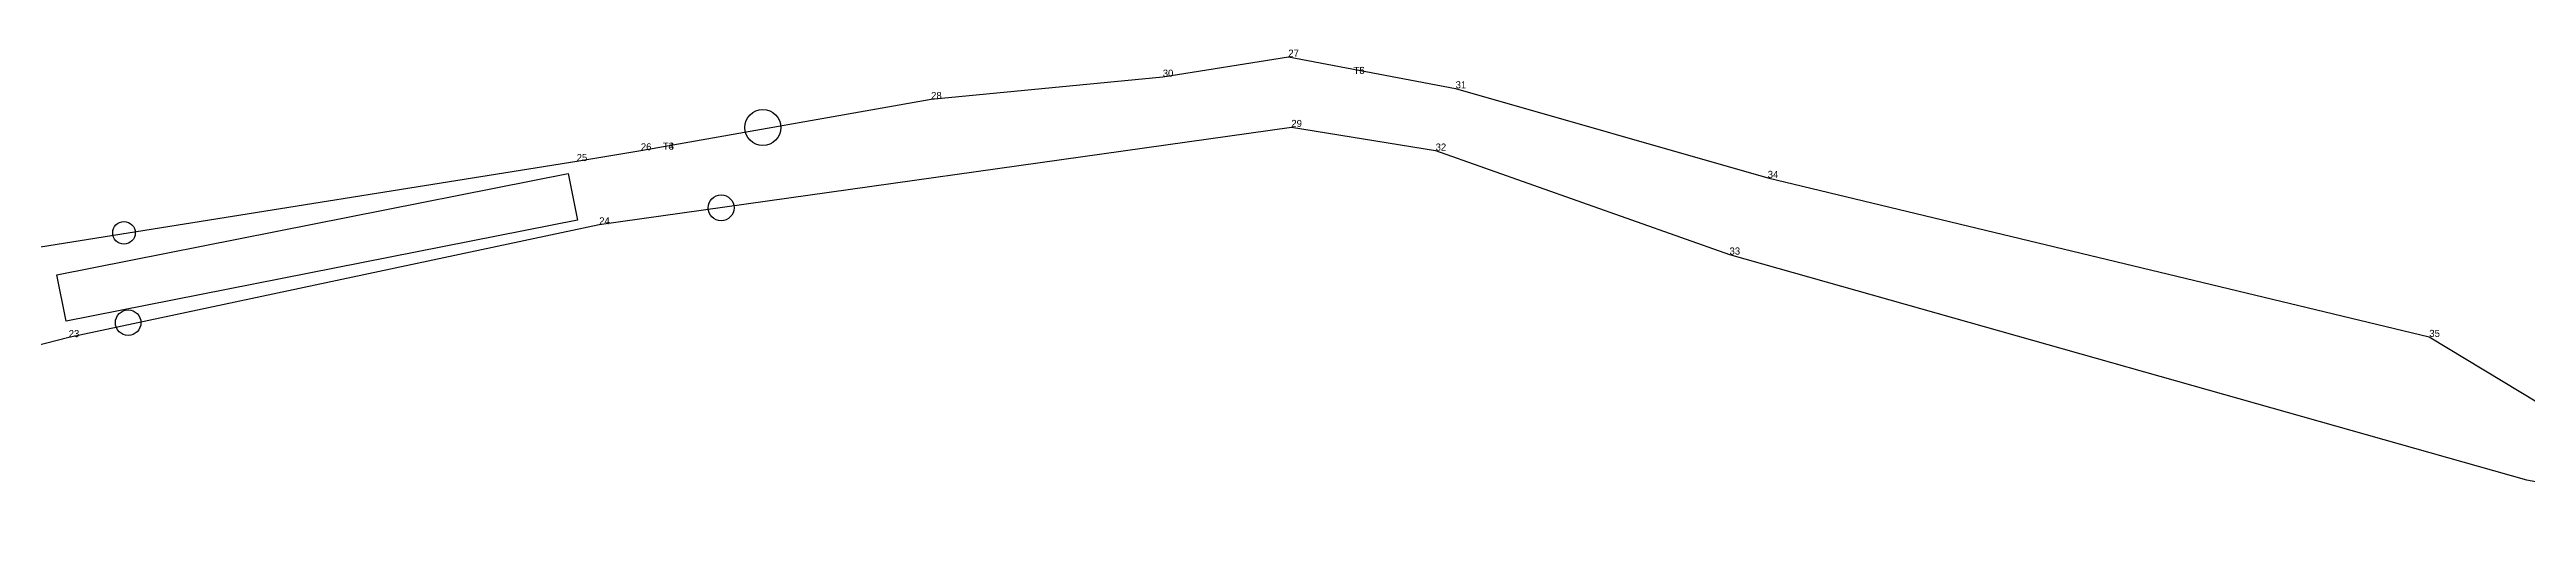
# Model space of a CAD drawing. Extents: x 554259 to 558738, y 1848974 to 1849981.
# Drawn here: x 554752 to 555380, y 1849397 to 1849517 of the extents above; entities that cross this region are included whole.
import ezdxf

# ---------------------------------------------------------------- set-up
doc = ezdxf.new("R2010")
doc.units = 0
for name, color, linetype in [('Level 12', 7, 'Continuous'), ('Level 36', 7, 'Continuous'), ('Level 57', 7, 'Continuous'), ('Level 7', 7, 'Continuous')]:
    doc.layers.add(name, color=color, linetype=linetype)

msp = doc.modelspace()

# ---------------------------------------------------------------- linework, layer by layer
at = {"layer": 'Level 36'}
for p, q in [((554754.2, 1849459.54), (554883.68, 1849485.19)), ((554883.68, 1849485.19), (554886.02, 1849473.42)), ((554886.02, 1849473.42), (554756.53, 1849447.77)), ((554756.53, 1849447.77), (554754.2, 1849459.54))]:
    msp.add_line(p, q, dxfattribs=at)
for centre, radius in [((554933.01, 1849496.89), 4.571), ((554922.44, 1849476.51), 3.277), ((554771.18, 1849470.15), 2.862), ((554772.24, 1849447.39), 3.238)]:
    msp.add_circle(centre, radius, dxfattribs=at)
at = {"layer": 'Level 57'}
for p, q in [((554891.56, 1849472.31), (555066.87, 1849497.01)), ((555066.87, 1849497.01), (555103.42, 1849491.02)), ((555103.42, 1849491.02), (555177.87, 1849464.66)), ((554757.18, 1849443.72), (554891.56, 1849472.31)), ((555177.87, 1849464.66), (555379.7, 1849407.54)), ((554654.92, 1849417.18), (554757.18, 1849443.72)), ((555379.7, 1849407.54), (555436.65, 1849397.48))]:
    msp.add_line(p, q, dxfattribs=at)
msp.add_lwpolyline([(554551.33, 1849422.74), (554642.46, 1849435.49), (554747.89, 1849466.28), (554885.85, 1849488.37), (554902.11, 1849491.08), (554975.63, 1849504.1), (555034.3, 1849509.76), (555066.11, 1849514.84), (555108.49, 1849506.81), (555187.54, 1849484.09), (555355.12, 1849443.77), (555396.63, 1849418.69)], dxfattribs=at)
at = {"layer": 'Level 7'}
for p, q in [((555066.107, 1849514.843), (555066.107, 1849514.843)), ((555034.301, 1849509.759), (555034.301, 1849509.759)), ((555082.612, 1849510.456), (555082.612, 1849510.456)), ((555082.639, 1849510.459), (555082.639, 1849510.459)), ((555108.488, 1849506.811), (555108.488, 1849506.811)), ((554975.63, 1849504.104), (554975.63, 1849504.104)), ((555066.868, 1849497.008), (555066.868, 1849497.008)), ((554885.854, 1849488.368), (554885.854, 1849488.368)), ((554902.109, 1849491.082), (554902.109, 1849491.082)), ((554907.648, 1849491.249), (554907.648, 1849491.249)), ((554907.682, 1849491.258), (554907.682, 1849491.258)), ((555103.423, 1849491.024), (555103.423, 1849491.024)), ((555187.544, 1849484.089), (555187.544, 1849484.089)), ((554891.559, 1849472.309), (554891.559, 1849472.309)), ((555177.867, 1849464.66), (555177.867, 1849464.66)), ((554757.182, 1849443.723), (554757.182, 1849443.723)), ((555355.125, 1849443.767), (555355.125, 1849443.767)), ((555379.7, 1849407.543), (555379.7, 1849407.543))]:
    msp.add_line(p, q, dxfattribs=at)

# ---------------------------------------------------------------- texts
at = {"layer": 'Level 12'}
for s, p in [('30', (555034.3, 1849509.76)), ('27', (555066.11, 1849514.84)), ('T6', (555082.61, 1849510.46)), ('T5', (555082.64, 1849510.46)), ('28', (554975.63, 1849504.1)), ('31', (555108.49, 1849506.81)), ('29', (555066.87, 1849497.01)), ('26', (554902.11, 1849491.08)), ('T4', (554907.65, 1849491.25)), ('T3', (554907.68, 1849491.26)), ('32', (555103.42, 1849491.02)), ('25', (554885.85, 1849488.37)), ('34', (555187.54, 1849484.09)), ('24', (554891.56, 1849472.31)), ('33', (555177.87, 1849464.66)), ('23', (554757.18, 1849443.72)), ('35', (555355.12, 1849443.77))]:
    msp.add_text(s, height=1.8, dxfattribs=at).set_placement(p)

doc.saveas('drawing.dxf')
